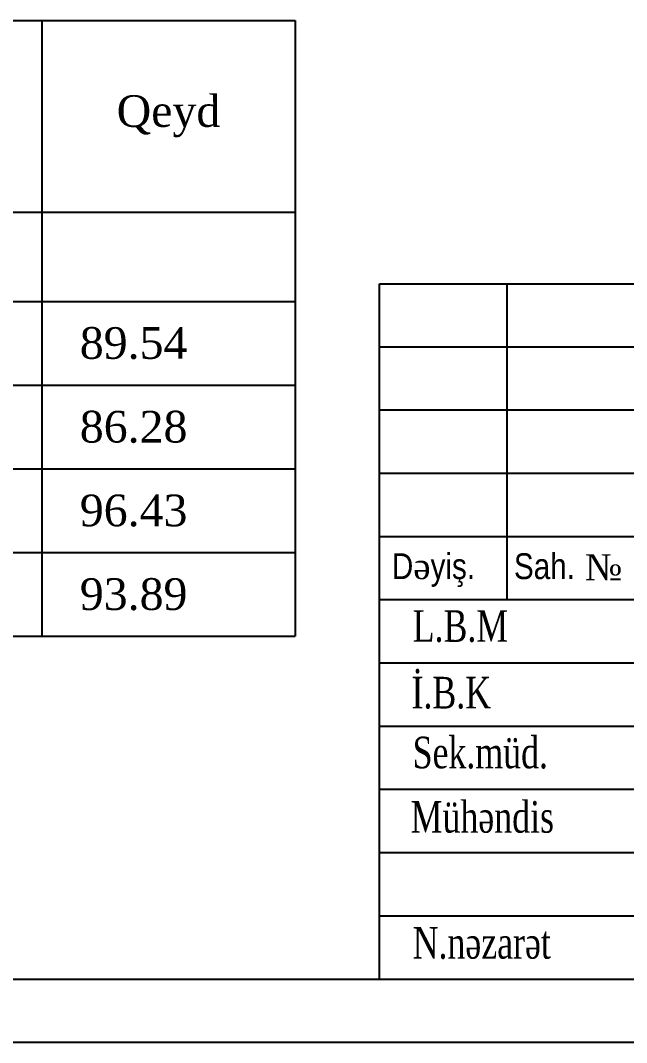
# Model space of a CAD drawing. Header units: millimetres. Extents: x 806395 to 2097197, y -233789 to 193681.
# Drawn here: x 2075352 to 2080145, y -82008 to -73924 of the extents above; entities that cross this region are included whole.
import ezdxf

# ---------------------------------------------------------------- set-up
doc = ezdxf.new("R2010")
doc.units = ezdxf.units.MM
doc.styles.add('400', font='times.ttf', dxfattribs={"width": 0.75, "height": 300})
doc.styles.add('RomanS', font='times.ttf', dxfattribs={"height": 300})
doc.styles.add('style1', font='A3TI(LA).TTF', dxfattribs={"height": 400})
doc.styles.add('style5', font='pala.ttf')
doc.styles.add('style6', font='ARIALN.TTF', dxfattribs={"height": 300})

# ---------------------------------------------------------------- blocks, each defined once
blk = doc.blocks.new('*T114')
at = {"color": 0, "linetype": 'ByBlock', "lineweight": -2, "transparency": 16777216}
for p, q in [((0, 0), (18538.5, 0)), ((0, 0), (0, -4870.9)), ((1503.1, 0), (1503.1, -4870.9)), ((7515.6, 0), (7515.6, -4870.9)), ((14029.2, 0), (14029.2, -2222.9)), ((15031.3, 0), (15031.3, -4870.9)), ((16534.4, 0), (16534.4, -4870.9)), ((18538.5, 0), (18538.5, -4870.9)), ((0, -1515.8), (18538.5, -1515.8)), ((0, -2222.9), (18538.5, -2222.9)), ((0, -2884.9), (11824.6, -2884.9)), ((14029.2, -2884.9), (18538.5, -2884.9)), ((0, -3546.9), (11824.6, -3546.9)), ((14029.2, -3546.9), (18538.5, -3546.9)), ((0, -4208.9), (11824.6, -4208.9)), ((14029.2, -4208.9), (18538.5, -4208.9)), ((0, -4870.9), (11824.6, -4870.9)), ((14029.2, -4870.9), (18538.5, -4870.9))]:
    blk.add_line(p, q, dxfattribs=at)
at = {"color": 0, "lineweight": -2, "transparency": 16777216}
for p, q in [((11824.6, -2222.9), (11824.6, -4870.9)), ((14029.2, -2222.9), (14029.2, -4870.9)), ((11824.6, -2884.9), (14029.2, -2884.9)), ((11824.6, -3546.9), (14029.2, -3546.9)), ((11824.6, -4208.9), (14029.2, -4208.9)), ((11824.6, -4870.9), (14029.2, -4870.9))]:
    blk.add_line(p, q, dxfattribs=at)
at = {"color": 0, "transparency": 16777216}
for s, insert, char_height, width, attachment_point, style in [('{\\fPalatino Linotype|b0|i0|c238|p18;Kütlə, vah., kq}', (15782.8, -757.9), 250.521, 1202.5, 5, 'style5'), ('{\\fPalatino Linotype|b0|i0|c238|p18;İşarə}', (4509.4, -757.9), 250.521, 5711.876, 5, 'style5'), ('{\\fTimes New Roman|b0|i0|c238|p18;Mövqe}', (751.6, -757.9), 250.521, 1202.5, 5, 'style1'), ('{\\fPalatino Linotype|b0|i0|c238|p18;Adı}', (10772.4, -757.9), 250.521, 6212.918, 5, 'style5'), ('{\\fPalatino Linotype|b0|i0|c238|p18;Miq}', (14530.2, -757.9), 250.521, 701.459, 5, 'style5'), ('{\\fPalatino Linotype|b0|i0|c238|p18;Qeyd}', (17536.5, -757.9), 250.521, 1703.542, 5, 'style5'), ('{\\C256;B\\fArial Narrow|b0|i0|c238|p34;ünövr\\fArial|b0|i0|c238|p34;ə\\fArial Narrow|b0|i0|c238|p34; tavası Bt-1\\fArial Narrow|b0|i0|c204|p34;(\\fArial Narrow|b0|i0|c238|p34;11.16 \\fArial Narrow|b0|i0|c204|p34;m²)\\fArial Narrow|b0|i0|c238|p34; (alt v\\fArial|b0|i0|c238|p34;ə\\fArial Narrow|b0|i0|c238|p34; üst tor)\\fArial Narrow|b0|i0|c204|p34;   }', (7665.9, -1869.3), 270, 6212.918, 4, 'style6'), ('∅14A500C', (9670.1, -2553.9), 250.52, 4008.334, 5, 'style1'), ('{\\fPalatino Linotype|b0|i0|c238|p18;L=3900mm', (11924.8, -2553.9), 250.521, 2004.167, 4, 'style5'), ('4.71', (15331.9, -2553.9), 250.52, 901.875, 4, 'style5'), ('89.54', (16835, -2553.9), 250.52, 1402.917, 4, 'style5'), ('1', (751.6, -2553.9), 250.5, 1202.5, 5, 'style1'), ('{\\fArial|b0|i0|c238|p34; 19}', (14329.8, -2553.9), 167.529, 400.833, 4, 'style1'), ('2', (751.6, -3215.9), 250.5, 1202.5, 5, 'style1'), ('∅14A500C', (9670.1, -3215.9), 250.52, 4008.334, 5, 'style1'), ('{\\fPalatino Linotype|b0|i0|c238|p18;L=3400mm', (11924.8, -3215.9), 250.521, 2004.167, 4, 'style5'), ('{\\fArial|b0|i0|c238|p34; 21}', (14329.8, -3215.9), 167.529, 400.833, 4, 'style1'), ('4.11', (15331.9, -3215.9), 250.52, 901.875, 4, 'style5'), ('86.28', (16835, -3215.9), 250.52, 1402.917, 4, 'style5'), ('3', (751.6, -3877.9), 250.5, 1202.5, 5, 'style1'), ('∅14A500C', (9670.1, -3877.9), 250.52, 4008.334, 5, 'style1'), ('{\\fPalatino Linotype|b0|i0|c238|p18;L=4200mm', (11924.8, -3877.9), 250.521, 2004.167, 4, 'style5'), ('{\\fArial|b0|i0|c238|p34; 19}', (14329.8, -3877.9), 167.529, 400.833, 4, 'style1'), ('5.08', (15331.9, -3877.9), 250.52, 901.875, 4, 'style5'), ('96.43', (16835, -3877.9), 250.52, 1402.917, 4, 'style5'), ('4', (751.6, -4539.9), 250.5, 1202.5, 5, 'style1'), ('∅14A500C', (9670.1, -4539.9), 250.52, 4008.334, 5, 'style1'), ('{\\fPalatino Linotype|b0|i0|c238|p18;L=3700mm', (11924.8, -4539.9), 250.521, 2004.167, 4, 'style5'), ('4.47', (15331.9, -4539.9), 250.52, 901.875, 4, 'style5'), ('93.89', (16835, -4539.9), 250.52, 1402.917, 4, 'style5'), ('{\\fArial|b0|i0|c238|p34; 21}', (14329.8, -4539.9), 167.529, 400.833, 4, 'style1')]:
    blk.add_mtext(s, dxfattribs=dict(at, insert=insert, char_height=char_height, width=width, attachment_point=attachment_point, style=style))
blk = doc.blocks.new('ntnntyht')
at = {"lineweight": 25, "ltscale": 15}
for p, q in [((1983715.1, -50107.4), (1983715.1, -44360.7)), ((1983715.1, -44360.7), (2003044.9, -44360.7)), ((1984768, -46968.9), (1984768, -44360.8)), ((1983723.2, -44879.2), (1990506.7, -44879.2)), ((1983723.2, -45401.6), (1990506.7, -45401.6)), ((1990494, -45931.4), (1983713.7, -45926.7)), ((1983723.2, -46446.5), (1990506.7, -46446.5)), ((1983723.2, -46968.9), (1990506.7, -46968.9)), ((1983723.2, -47491.3), (1990506.7, -47491.3)), ((1983723.2, -48013.7), (1990506.7, -48013.7)), ((1983723.2, -48536.2), (1990506.7, -48536.2)), ((1983723.2, -49058.6), (1990506.7, -49058.6)), ((1983723.2, -49581), (1990506.7, -49581))]:
    blk.add_line(p, q, dxfattribs=at)
at = {"lineweight": 5, "ltscale": 15}
blk.add_line((1983715.1, -44360.7), (1985804.8, -44360.7), dxfattribs=at)
at = {"color": 1, "lineweight": 25, "ltscale": 15}
blk.add_line((1963653.9, -50106.1), (2003044.9, -50106.1), dxfattribs=at)
at = {"color": 1, "lineweight": 25}
blk.add_line((2003567.4, -50628.5), (1961564.2, -50628.5), dxfattribs=at)
at = {"lineweight": 25, "attachment_point": 1}
for s, insert, char_height, width, style in [('D{\\fTimes New Roman|b0|i0|c238|p18;ə\\fArial Narrow|b0|i0|c238|p34;yiş.}', (1983816.7, -46585.9), 213.615, 6455.657, 'style6'), ('{\\fArial Narrow|b0|i0|c238|p34; Sah.}', (1984756.8, -46585.9), 213.615, 6455.657, 'style6'), ('№ ', (1985410.2, -46594.2), 215.16, 5863.99, 'RomanS')]:
    blk.add_mtext(s, dxfattribs=dict(at, insert=insert, char_height=char_height, width=width, style=style))
at = {"lineweight": 25, "ltscale": 15, "char_height": 261.211, "width": 7882.484, "attachment_point": 1, "style": '400'}
for s, insert in [('{\\fTimes New Roman|b0|i0|c238|p18;L}.{\\fTimes New Roman|b0|i0|c238|p18;B}.М', (1983988, -47056.5)), ('{\\fTimes New Roman|b0|i0|c238|p18;İ.B.K}', (1983978.7, -47606.9)), ('{\\fTimes New Roman|b0|i0|c238|p18;Sek}.{\\fTimes New Roman|b0|i0|c238|p18;müd.}', (1983988, -48101.4)), ('{\\fTimes New Roman|b0|i0|c238|p18;Mühəndis}', (1983971.9, -48633.4)), ('{\\fTimes New Roman|b0|i0|c238|p18;N.nəzarət}', (1983988, -49674))]:
    blk.add_mtext(s, dxfattribs=dict(at, insert=insert))

msp = doc.modelspace()

# ---------------------------------------------------------------- block references
at = {"color": 3, "xscale": 0.9573202276254527, "yscale": 0.9573202276254527, "zscale": 0.9573202276254527}
msp.add_blockref('ntnntyht', (179141.232, -33540.544), dxfattribs=at)
msp.add_blockref('*T114', (2058986.057, -73923.948))

doc.saveas('drawing.dxf')
